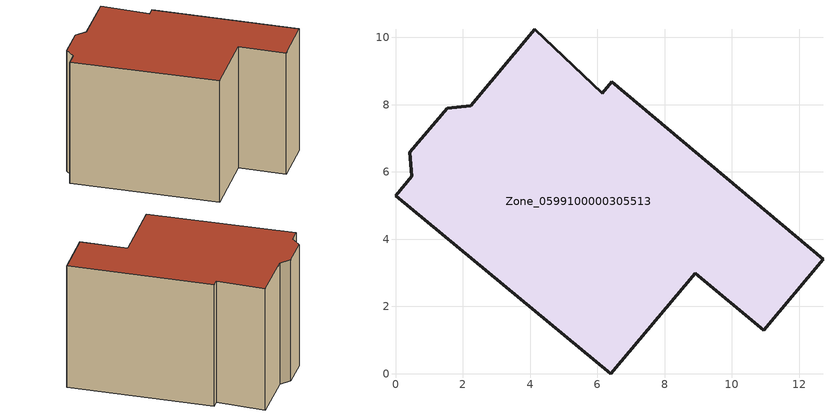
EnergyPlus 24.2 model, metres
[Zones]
Zone_0599100000305513
 floor ground (C_G): 6.43,8.68 12.71,3.41 10.94,1.29 8.91,2.99 6.4,0 0,5.29 0.48,5.87 0.42,6.58 1.53,7.9 2.24,7.97 4.14,10.24 6.15,8.34 z0
 wall outside (C_F): 12.71,3.41 6.43,8.68 6.15,8.34 4.14,10.24 2.24,7.97 1.53,7.9 0.42,6.58 0.48,5.87 0,5.29 6.4,0 8.91,2.99 10.94,1.29 12.71,3.41 z0:7.42
 roof outside (C_R): 0.48,5.87 0,5.29 6.4,0 8.91,2.99 10.94,1.29 12.71,3.41 6.43,8.68 6.15,8.34 4.14,10.24 2.24,7.97 1.53,7.9 0.42,6.58 z7.42
[BUILDING]
Pand.0599100000305513: North Axis=0; Terrain=City; Loads Convergence Tolerance Value=0.04; Temperature Convergence Tolerance Value=0.4; Solar Distribution=FullExterior; Maximum Number of Warmup Days=25; Minimum Number of Warmup Days=1
[Site:Location]
Rotterdam.The.Hague.AP_ZH_NLD Design_Conditions: Latitude=51.96; Longitude=4.45; Time Zone=1; Elevation=-4.5
[SITE:GROUNDTEMPERATURE:BUILDINGSURFACE]
18, 18, 18, 18, 18, 18, 18, 18, 18, 18, 18, 18
[MATERIAL] Thermal Absorptance=0.9; Solar Absorptance=0.7; Visible Absorptance=0.7
Name | Roughness | Thickness | Conductivity | Density | Specific Heat
G.TC.1946 | MediumSmooth | 0.15 | 1 | 540 | 1210
F.TC.1946 | Rough | 0.3 | 0.857143 | 1920 | 840
R.TC.1946 | MediumRough | 0.2 | 0.909091 | 1500 | 1000
[CONSTRUCTION]
C_G: G.TC.1946
C_F: F.TC.1946
C_R: R.TC.1946
[ZONE]
Zone_0599100000305513: Type=1; Multiplier=1; Ceiling Height=Autocalculate; Volume=Autocalculate; Floor Area=autocalculate; Part of Total Floor Area=Yes
[ZONEINFILTRATION:DESIGNFLOWRATE]
Infil_Zone_0599100000305513: Zone or ZoneList or Space or SpaceList=Zone_0599100000305513; Schedule=AlwaysOn; Design Flow Rate Calculation Method=Flow/Area; Flow Rate per Floor Area=0.003; Constant Term Coefficient=1; Temperature Term Coefficient=0; Velocity Term Coefficient=0; Velocity Squared Term Coefficient=0
[HVACTEMPLATE:ZONE:IDEALLOADSAIRSYSTEM]
Zone_0599100000305513: Maximum Heating Supply Air Temperature=50; Minimum Cooling Supply Air Temperature=13; Maximum Heating Supply Air Humidity Ratio=0.0156; Minimum Cooling Supply Air Humidity Ratio=0.0077; Heating Limit=NoLimit; Cooling Limit=NoLimit; Dehumidification Control Type=ConstantSensibleHeatRatio; Cooling Sensible Heat Ratio=0.7; Dehumidification Setpoint=60; Humidification Control Type=None; Humidification Setpoint=30; Outdoor Air Method=None; Outdoor Air Flow Rate per Person=0.00944; Outdoor Air Flow Rate per Zone Floor Area=0; Outdoor Air Flow Rate per Zone=0; Demand Controlled Ventilation Type=None; Outdoor Air Economizer Type=NoEconomizer; Heat Recovery Type=None; Sensible Heat Recovery Effectiveness=0.7; Latent Heat Recovery Effectiveness=0.65
[ZONECONTROL:THERMOSTAT]
ThermostatControl_Zone_0599100000305513: Zone or ZoneList=Zone_0599100000305513; Control Type Schedule=DualSetpointControlType; Control 1=Thermostat_Zone_0599100000305513; Temperature Difference Between Cutout And Setpoint=0
[THERMOSTATSETPOINT:DUALSETPOINT]
Thermostat_Zone_0599100000305513: Heating Setpoint Temperature Schedule=HeatingSetpoint_Zone_0599100000305513; Cooling Setpoint Temperature Schedule=CoolingSetpoint_Zone_0599100000305513
[SCHEDULE:COMPACT]
HeatingSetpoint_Zone_0599100000305513: Through: 12/31, For: AllDays, Until: 24:00, 21
CoolingSetpoint_Zone_0599100000305513: Through: 12/31, For: AllDays, Until: 24:00, 24
DualSetpointControlType: Through: 12/31, For: AllDays, Until: 24:00, 4
AlwaysOn: Through: 12/31, For: AllDays, Until: 24:00, 1
